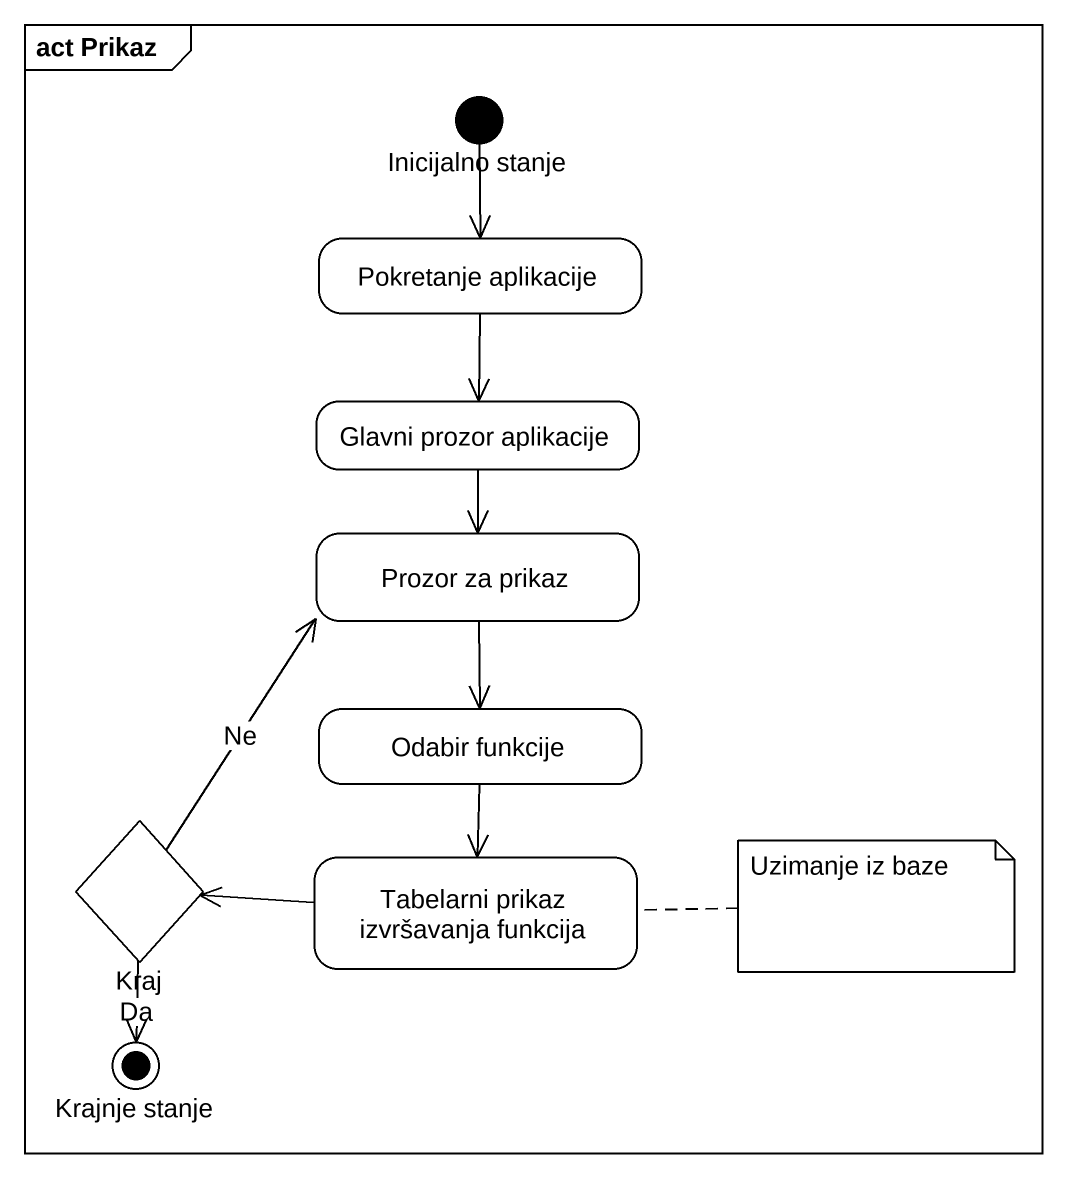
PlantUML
@startuml
mainframe act Prikaz
hide empty description
state "Inicijalno stanje" as Inicijalno_stanje <<start>>
state "Pokretanje aplikacije" as Pokretanje_aplikacije
state "Glavni prozor aplikacije" as Glavni_prozor_aplikacije
state "Prozor za prikaz" as Prozor_za_prikaz
state "Odabir funkcije" as Odabir_funkcije
state Kraj <<choice>>
state "Tabelarni prikaz izvršavanja funkcija" as Tabelarni_prikaz
state "Krajnje stanje" as Krajnje_stanje <<end>>
Inicijalno_stanje --> Pokretanje_aplikacije
Pokretanje_aplikacije --> Glavni_prozor_aplikacije
Glavni_prozor_aplikacije --> Prozor_za_prikaz
Prozor_za_prikaz --> Odabir_funkcije
Odabir_funkcije --> Tabelarni_prikaz
Kraj -up-> Prozor_za_prikaz : Ne
Kraj --> Krajnje_stanje : Da
Tabelarni_prikaz -left-> Kraj
note right of Tabelarni_prikaz : Uzimanje iz baze
@enduml
